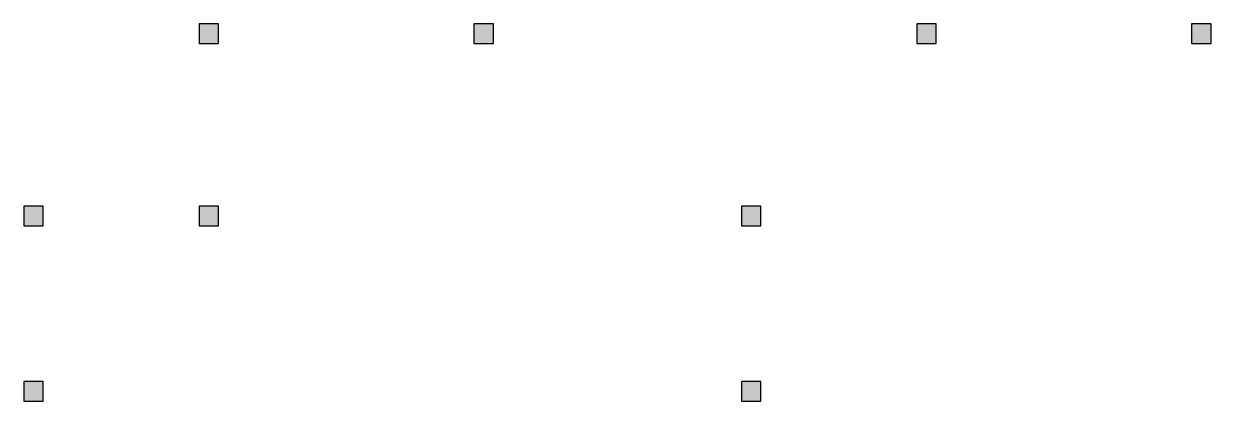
# Model space of a CAD drawing. Header units: metres. Extents: x -3129379 to 8446, y 1795 to 1612176.
# Drawn here: x -1553123.4 to -1553109.45, y 44141.88 to 44146.31 of the extents above; entities that cross this region are included whole.
import ezdxf

# ---------------------------------------------------------------- set-up
doc = ezdxf.new("R2010")
doc.units = ezdxf.units.M
doc.header["$LTSCALE"] = 750
doc.header["$MEASUREMENT"] = 0
doc.layers.get('0').update_dxf_attribs({"lineweight": 5})
doc.layers.add('OPEN_PARKING', color=203, linetype='Continuous')

# ---------------------------------------------------------------- blocks, each defined once
blk = doc.blocks.new('COLUMN2')
h = blk.add_hatch(color=40)
h.dxf.hatch_style = 1
h.paths.add_polyline_path([(8422.918, 1616.89), (8422.688, 1616.89), (8422.688, 1616.66), (8422.918, 1616.66)])
at = {"color": 1}
blk.add_lwpolyline([(8422.688, 1616.66), (8422.918, 1616.66), (8422.918, 1616.89), (8422.688, 1616.89)], close=True, dxfattribs=at)

msp = doc.modelspace()

# ---------------------------------------------------------------- block references
at = {"layer": 'OPEN_PARKING', "color": 7}
for p in [(-1561544.03105, 42529.42026), (-1561540.80105, 42529.42026), (-1561535.5978, 42529.42026), (-1561532.3678, 42529.42026), (-1561546.09105, 42527.28026), (-1561544.03105, 42527.28026), (-1561537.6578, 42527.28026), (-1561546.09105, 42525.22026), (-1561537.6578, 42525.22026)]:
    msp.add_blockref('COLUMN2', p, dxfattribs=at)

doc.saveas('drawing.dxf')
